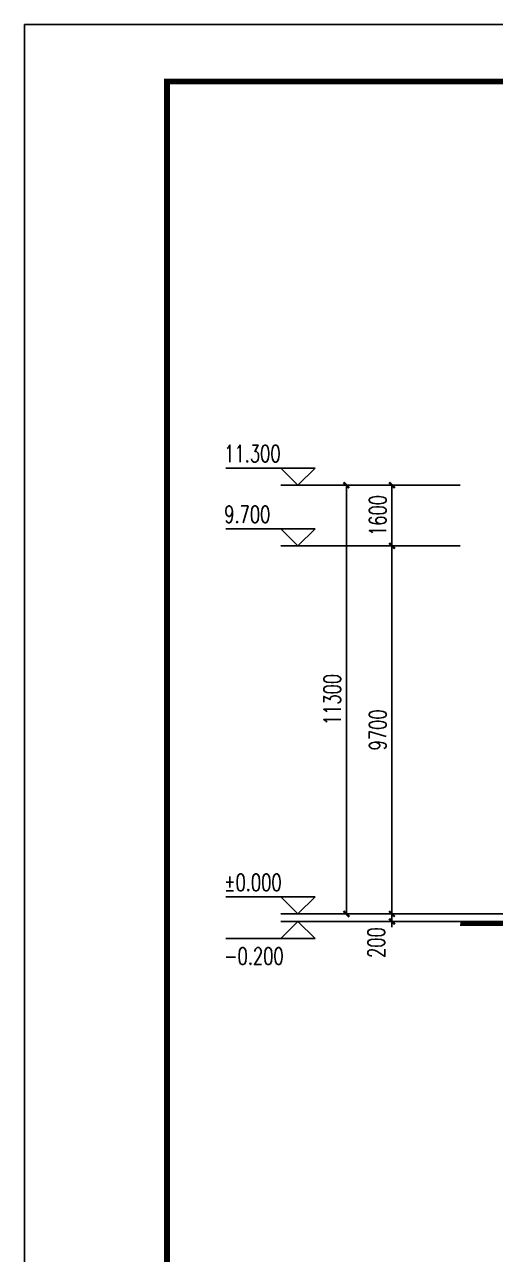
# Model space of a CAD drawing. Extents: x 1840316 to 2045362, y 17308253 to 17931430.
# Drawn here: x 1956262 to 1968661, y 17456111 to 17488520 of the extents above; entities that cross this region are included whole.
import ezdxf

# ---------------------------------------------------------------- set-up
doc = ezdxf.new("R2010")
doc.units = 0
doc.header["$LTSCALE"] = 1000
doc.header["$MEASUREMENT"] = 0
doc.linetypes.add('DOTE', pattern=[2.42, 2, -0.2, 0.02, -0.2])
doc.layers.get('Defpoints').update_dxf_attribs({"color": 250})
for name, color, linetype in [('0 - 立面线', 7, 'Continuous'), ('DIM_ELEV', 145, 'Continuous'), ('DOTE', 1, 'DOTE'), ('PUB_DIM', 161, 'Continuous'), ('PUB_TEXT', 7, 'Continuous'), ('PUB_WALL', 9, 'Continuous'), ('TK', 4, 'Continuous')]:
    doc.layers.add(name, color=color, linetype=linetype)
doc.styles.add('_TCH_DIM', font='SIMPLEX', dxfattribs={"bigfont": 'GBCBIG'})
doc.styles.add('_TCH_DIM_T3', font='SIMPLEX', dxfattribs={"width": 0.705882, "bigfont": 'GBCBIG'})
doc.dimstyles.new('_TCH_ARCH&&150', dxfattribs={"dimtxt": 446.25, "dimasz": 150, "dimexe": 375, "dimexo": 450, "dimgap": 150, "dimtad": 1, "dimdec": 0, "dimzin": 0, "dimdsep": 46, "dimtxsty": '_TCH_DIM_T3', "dimblk": 'ARCHTICK', "dimcen": 0.09, "dimclrt": 7, "dimazin": 2, "dimtfac": 1, "dimtdec": 0, "dimtix": 1, "dimtmove": 2, "dimatfit": 3, "dimfxl": 0, "dimtolj": 1, "dimtzin": 0, "dimarcsym": 0})

# ---------------------------------------------------------------- blocks, each defined once
blk = doc.blocks.new('GeYuanFrame_25317871', base_point=(18.76, 4.34))
at = {"layer": 'TK'}
blk.add_line((43.76, 414.34), (602.76, 414.34), dxfattribs=at)
blk.add_lwpolyline([(18.76, 424.34), (612.76, 424.34), (612.76, 4.34), (18.76, 4.34), (18.76, 424.34)], dxfattribs=at)
at = {"layer": 'TK', "const_width": 1}
blk.add_lwpolyline([(602.76, 414.34), (43.76, 414.34), (43.76, 14.34), (602.76, 14.34)], close=True, dxfattribs=at)
blk = doc.blocks.new('_ArchTick')
at = {"color": 0, "linetype": 'ByBlock', "const_width": 0.4}
blk.add_lwpolyline([(-0.5, -0.5), (0.5, 0.5)], dxfattribs=at)
blk = doc.blocks.new('*D227')
at = {"layer": 'Defpoints', "color": 0}
for p in [(1964737, 17476383), (1968186, 17476383), (1968186, 17465083)]:
    blk.add_point(p, dxfattribs=at)
at = {"layer": 'PUB_DIM', "color": 0, "lineweight": -2}
for p, q in [((1967736, 17476383), (1964362, 17476383)), ((1964737, 17465083), (1964737, 17476383)), ((1967736, 17465083), (1964362, 17465083))]:
    blk.add_line(p, q, dxfattribs=at)
at = {"layer": 'PUB_DIM', "color": 0, "lineweight": -2, "xscale": 150, "yscale": 150, "zscale": 150}
for p, rotation in [((1964737, 17476383), 90), ((1964737, 17465083), 270)]:
    blk.add_blockref('_ArchTick', p, dxfattribs=dict(at, rotation=rotation))
at = {"layer": 'PUB_DIM', "color": 7, "insert": (1964364, 17470733), "char_height": 446.2, "attachment_point": 5, "rotation": 90, "style": '_TCH_DIM_T3'}
blk.add_mtext('\\A1;11300', dxfattribs=at)
blk = doc.blocks.new('*D228')
at = {"layer": 'Defpoints', "color": 0}
for p in [(1965937, 17465083), (1968186, 17465083), (1968186, 17464883)]:
    blk.add_point(p, dxfattribs=at)
at = {"layer": 'PUB_DIM', "color": 0, "lineweight": -2}
for p, q in [((1967736, 17465083), (1965562, 17465083)), ((1965937, 17465083), (1965937, 17465233)), ((1965937, 17464883), (1965937, 17465083)), ((1967736, 17464883), (1965562, 17464883)), ((1965937, 17464883), (1965937, 17464733))]:
    blk.add_line(p, q, dxfattribs=at)
at = {"layer": 'PUB_DIM', "color": 0, "lineweight": -2, "xscale": 150, "yscale": 150, "zscale": 150}
for p, rotation in [((1965937, 17465083), 270), ((1965937, 17464883), 90)]:
    blk.add_blockref('_ArchTick', p, dxfattribs=dict(at, rotation=rotation))
at = {"layer": 'PUB_DIM', "color": 7, "insert": (1965524, 17464328), "char_height": 446.2, "attachment_point": 5, "rotation": 90, "style": '_TCH_DIM_T3'}
blk.add_mtext('\\A1;200', dxfattribs=at)
blk = doc.blocks.new('*D229')
at = {"layer": 'Defpoints', "color": 0}
for p in [(1965937, 17474783), (1968186, 17474783), (1968186, 17465083)]:
    blk.add_point(p, dxfattribs=at)
at = {"layer": 'PUB_DIM', "color": 0, "lineweight": -2}
for p, q in [((1967736, 17474783), (1965562, 17474783)), ((1965937, 17465083), (1965937, 17474783)), ((1967736, 17465083), (1965562, 17465083))]:
    blk.add_line(p, q, dxfattribs=at)
at = {"layer": 'PUB_DIM', "color": 0, "lineweight": -2, "xscale": 150, "yscale": 150, "zscale": 150}
for p, rotation in [((1965937, 17474783), 90), ((1965937, 17465083), 270)]:
    blk.add_blockref('_ArchTick', p, dxfattribs=dict(at, rotation=rotation))
at = {"layer": 'PUB_DIM', "color": 7, "insert": (1965564, 17469933), "char_height": 446.2, "attachment_point": 5, "rotation": 90, "style": '_TCH_DIM_T3'}
blk.add_mtext('\\A1;9700', dxfattribs=at)
blk = doc.blocks.new('*D230')
at = {"layer": 'Defpoints', "color": 0}
for p in [(1965937, 17476383), (1968186, 17476383), (1968186, 17474783)]:
    blk.add_point(p, dxfattribs=at)
at = {"layer": 'PUB_DIM', "color": 0, "lineweight": -2}
for p, q in [((1967736, 17476383), (1965562, 17476383)), ((1965937, 17474783), (1965937, 17476383)), ((1967736, 17474783), (1965562, 17474783))]:
    blk.add_line(p, q, dxfattribs=at)
at = {"layer": 'PUB_DIM', "color": 0, "lineweight": -2, "xscale": 150, "yscale": 150, "zscale": 150}
for p, rotation in [((1965937, 17476383), 90), ((1965937, 17474783), 270)]:
    blk.add_blockref('_ArchTick', p, dxfattribs=dict(at, rotation=rotation))
at = {"layer": 'PUB_DIM', "color": 7, "insert": (1965564, 17475583), "char_height": 446.2, "attachment_point": 5, "rotation": 90, "style": '_TCH_DIM_T3'}
blk.add_mtext('\\A1;1600', dxfattribs=at)

msp = doc.modelspace()

# ---------------------------------------------------------------- linework, layer by layer
at = {"layer": '0 - 立面线'}
for p, q in [((1967736.3, 17464883.5), (2028736.3, 17464883.5)), ((1967736.3, 17464783.5), (2028736.3, 17464783.5))]:
    msp.add_line(p, q, dxfattribs=at)
at = {"layer": '0 - 立面线', "const_width": 100}
msp.add_lwpolyline([(1967736.3, 17464833.5), (2028736.3, 17464833.5)], dxfattribs=at)
at = {"layer": 'DIM_ELEV'}
for p, q in [((1963911.9, 17476833.5), (1961564.4, 17476833.5)), ((1963461.9, 17476383.5), (1963011.9, 17476833.5)), ((1963461.9, 17476383.5), (1963911.9, 17476833.5)), ((1965561.9, 17476383.5), (1963011.9, 17476383.5)), ((1963911.9, 17475233.5), (1961564.4, 17475233.5)), ((1963461.9, 17474783.5), (1963011.9, 17475233.5)), ((1963461.9, 17474783.5), (1963911.9, 17475233.5)), ((1965561.9, 17474783.5), (1963011.9, 17474783.5)), ((1963911.9, 17465533.5), (1961564.4, 17465533.5)), ((1963461.9, 17465083.5), (1963011.9, 17465533.5)), ((1963461.9, 17465083.5), (1963911.9, 17465533.5)), ((1965561.9, 17465083.5), (1963011.9, 17465083.5)), ((1963461.9, 17464883.5), (1963011.9, 17464433.5)), ((1965561.9, 17464883.5), (1963011.9, 17464883.5)), ((1963461.9, 17464883.5), (1963911.9, 17464433.5)), ((1963911.9, 17464433.5), (1961564.4, 17464433.5))]:
    msp.add_line(p, q, dxfattribs=at)
at = {"layer": 'DOTE'}
msp.add_lwpolyline([(1967736.3, 17465083.5), (2028736.3, 17465083.5)], dxfattribs=at)
at = {"layer": 'PUB_WALL', "color": 2}
msp.add_lwpolyline([(1964269.4, 17464883.5), (2027167.2, 17464883.5)], dxfattribs=at)

# ---------------------------------------------------------------- block references
at = {"xscale": 150, "yscale": 150, "zscale": 150}
msp.add_blockref('GeYuanFrame_25317871', (1956261.6, 17425520), dxfattribs=at)

# ---------------------------------------------------------------- texts
at = {"layer": 'PUB_TEXT', "style": '_TCH_DIM', "width": 0.705882}
for s, p in [('11.300', (1961519.4, 17476991)), ('9.700', (1961519.4, 17475391)), ('%%P0.000', (1961519.4, 17465691)), ('-0.200', (1961519.4, 17463751))]:
    msp.add_text(s, height=446.25, dxfattribs=at).set_placement(p)

# ---------------------------------------------------------------- dimensions: what is measured, and where the dimension line sits
at = {"layer": 'PUB_DIM'}
for p1, p2, distance, picture, middle in [((1968186.3, 17465083.5), (1968186.3, 17476383.5), 3449.4, '*D227', (1964363.8, 17470733.5)), ((1968186.3, 17474783.5), (1968186.3, 17476383.5), 2249.4, '*D230', (1965563.8, 17475583.5)), ((1968186.3, 17465083.5), (1968186.3, 17474783.5), 2249.4, '*D229', (1965563.8, 17469933.5))]:
    dim = msp.add_aligned_dim(p1=p1, p2=p2, distance=distance, dimstyle='_TCH_ARCH&&150', dxfattribs=at)
    dim.commit()
    dim.dimension.update_dxf_attribs({"geometry": picture, "text_midpoint": middle})
dim = msp.add_linear_dim(base=(1965936.9, 17465083.5), p1=(1968186.3, 17464883.5), p2=(1968186.3, 17465083.5), angle=90, dimstyle='_TCH_ARCH&&150', dxfattribs=at)
dim.commit()
dim.dimension.update_dxf_attribs({"geometry": '*D228', "text_midpoint": (1965524.4, 17464328.5), "dimtype": 129})

doc.saveas('drawing.dxf')
